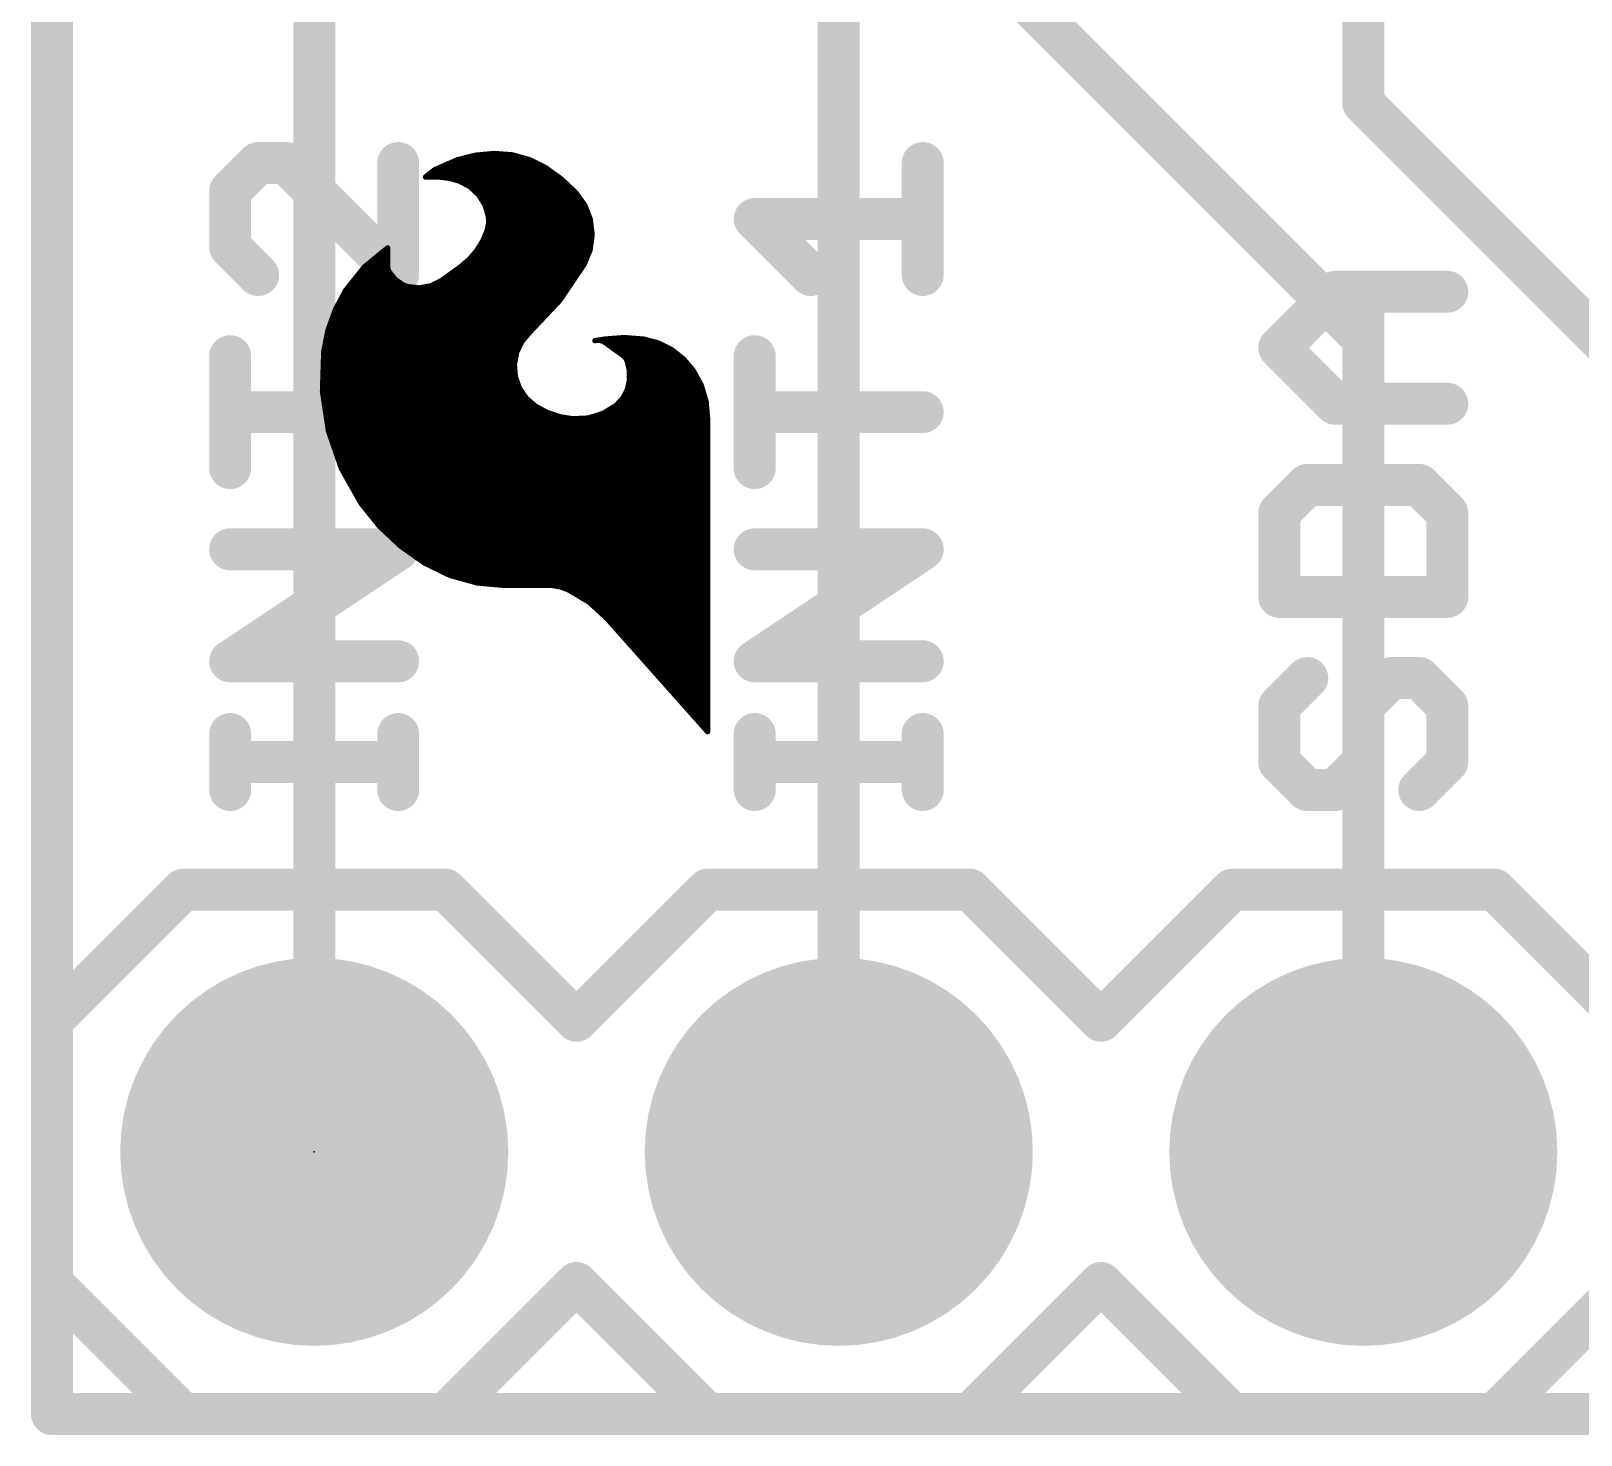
# Model space of a CAD drawing. Extents: x -0.1 to 16.5, y -10.2 to 17.9.
# Drawn here: x -0.1 to 7.4, y -0.1 to 6.7 of the extents above; entities that cross this region are included whole.
import ezdxf

# ---------------------------------------------------------------- set-up
doc = ezdxf.new("R2010")
doc.units = 0
for name, color, linetype in [('1', 12, 'CONTINUOUS'), ('16', 132, 'CONTINUOUS'), ('17', 110, 'CONTINUOUS'), ('20', 53, 'CONTINUOUS'), ('21', 41, 'CONTINUOUS'), ('22', 40, 'CONTINUOUS'), ('23', 53, 'CONTINUOUS'), ('24', 53, 'CONTINUOUS'), ('51', 53, 'CONTINUOUS')]:
    doc.layers.add(name, color=color, linetype=linetype)

# ---------------------------------------------------------------- blocks, each defined once
blk = doc.blocks.new('RECT')
blk.add_solid([(-0.5, -0.5), (0.5, -0.5), (-0.5, 0.5), (0.5, 0.5)])
blk = doc.blocks.new('ROUNDP')
at = {"const_width": 0.5}
blk.add_lwpolyline([(0, -0.25, 1), (0, 0.25, 1), (0, -0.25)], format="xyb", dxfattribs=at)

msp = doc.modelspace()

# ---------------------------------------------------------------- linework, layer by layer
at = {"layer": '1', "const_width": 0.2032}
for points in [[(0, 17.78), (0, 0)], [(3.81, 1.27), (3.81, 12.446)], [(1.27, 1.27), (1.27, 10.668)], [(6.35, 6.35), (6.35, 8.24)], [(6.35, 5.207), (4.318, 7.239)], [(11.43, 1.27), (6.35, 6.35)], [(6.35, 1.27), (6.35, 5.207)], [(0, 0), (15.24, 0)]]:
    msp.add_lwpolyline(points, dxfattribs=at)
at = {"layer": '1', "const_width": 0.1016}
for points in [[(6.3859, 6.3859, 1), (6.3141, 6.3141)], [(6.2992, 6.35, 1), (6.4008, 6.35)], [(6.4008, 5.207, 1), (6.2992, 5.207)], [(6.3141, 5.1711, 1), (6.3859, 5.2429)], [(1.2192, 1.27, 1), (1.3208, 1.27)], [(3.7592, 1.27, 1), (3.8608, 1.27)], [(6.2992, 1.27, 1), (6.4008, 1.27)], [(0, 0.0508, 1), (0, -0.0508)], [(-0.0508, 0, 1), (0.0508, 0)]]:
    msp.add_lwpolyline(points, format="xyb", dxfattribs=at)
at = {"layer": '16', "const_width": 0.2032}
for points in [[(0, 17.78), (0, 0)], [(0, 0), (15.24, 0)]]:
    msp.add_lwpolyline(points, dxfattribs=at)
at = {"layer": '16', "const_width": 0.1016}
for points in [[(0, 0.0508, 1), (0, -0.0508)], [(-0.0508, 0, 1), (0.0508, 0)]]:
    msp.add_lwpolyline(points, format="xyb", dxfattribs=at)
at = {"layer": '20', "const_width": 0.2032}
for points in [[(0, 17.78), (0, 0)], [(0, 0), (15.24, 0)]]:
    msp.add_lwpolyline(points, dxfattribs=at)
at = {"layer": '20', "const_width": 0.1016}
for points in [[(0, 0.0508, 1), (0, -0.0508)], [(-0.0508, 0, 1), (0.0508, 0)]]:
    msp.add_lwpolyline(points, format="xyb", dxfattribs=at)
at = {"layer": '21', "const_width": 0.2032}
for points in [[(0.9985, 6.0596), (0.8629, 5.9241)], [(1.1341, 6.0596), (0.9985, 6.0596)], [(1.6764, 5.5173), (1.1341, 6.0596)], [(1.6764, 6.0596), (1.6764, 5.5173)], [(4.2164, 5.5173), (4.2164, 6.0596)], [(0.8629, 5.9241), (0.8629, 5.6529)], [(3.6741, 5.5173), (3.4029, 5.7885)], [(3.4029, 5.7885), (4.2164, 5.7885)], [(0.8629, 5.6529), (0.9985, 5.5173)], [(5.9429, 5.1648), (6.2141, 5.436)], [(6.2141, 5.436), (6.7564, 5.436)], [(6.3497, 4.8936), (6.3497, 5.436)], [(6.2141, 4.8936), (5.9429, 5.1648)], [(0.8629, 4.5818), (0.8629, 5.1241)], [(3.4029, 4.5818), (3.4029, 5.1241)], [(1.6764, 4.853), (0.8629, 4.853)], [(4.2164, 4.853), (3.4029, 4.853)], [(6.7564, 4.8936), (6.2141, 4.8936)], [(6.0785, 4.5004), (5.9429, 4.3649)], [(6.6208, 4.5004), (6.0785, 4.5004)], [(6.7564, 4.3649), (6.6208, 4.5004)], [(5.9429, 4.3649), (5.9429, 3.9581)], [(6.7564, 3.9581), (6.7564, 4.3649)], [(0.8629, 3.6463), (1.6764, 4.1886)], [(1.6764, 4.1886), (0.8629, 4.1886)], [(3.4029, 3.6463), (4.2164, 4.1886)], [(4.2164, 4.1886), (3.4029, 4.1886)], [(5.9429, 3.9581), (6.7564, 3.9581)], [(1.6764, 3.6463), (0.8629, 3.6463)], [(4.2164, 3.6463), (3.4029, 3.6463)], [(6.0785, 3.5649), (5.9429, 3.4293)], [(6.3497, 3.4293), (6.4852, 3.5649)], [(6.4852, 3.5649), (6.6208, 3.5649)], [(6.6208, 3.5649), (6.7564, 3.4293)], [(5.9429, 3.4293), (5.9429, 3.1582)], [(6.3497, 3.1582), (6.3497, 3.4293)], [(6.7564, 3.4293), (6.7564, 3.1582)], [(0.8629, 3.0226), (0.8629, 3.2938)], [(1.6764, 3.0226), (1.6764, 3.2938)], [(3.4029, 3.0226), (3.4029, 3.2938)], [(4.2164, 3.0226), (4.2164, 3.2938)], [(1.6764, 3.1582), (0.8629, 3.1582)], [(4.2164, 3.1582), (3.4029, 3.1582)], [(5.9429, 3.1582), (6.0785, 3.0226)], [(6.2141, 3.0226), (6.3497, 3.1582)], [(6.7564, 3.1582), (6.6208, 3.0226)], [(6.0785, 3.0226), (6.2141, 3.0226)], [(0.635, 2.54), (0, 1.905)], [(0.635, 2.54), (1.905, 2.54)], [(1.905, 2.54), (2.54, 1.905)], [(2.54, 1.905), (3.175, 2.54)], [(3.175, 2.54), (4.445, 2.54)], [(4.445, 2.54), (5.08, 1.905)], [(5.08, 1.905), (5.715, 2.54)], [(5.715, 2.54), (6.985, 2.54)], [(6.985, 2.54), (7.62, 1.905)], [(0, 1.905), (0, 0.635)], [(0, 0.635), (0.635, 0)], [(2.54, 0.635), (1.905, 0)], [(3.175, 0), (2.54, 0.635)], [(5.08, 0.635), (4.445, 0)], [(5.715, 0), (5.08, 0.635)], [(7.62, 0.635), (6.985, 0)], [(1.905, 0), (0.635, 0)], [(4.445, 0), (3.175, 0)], [(6.985, 0), (5.715, 0)]]:
    msp.add_lwpolyline(points, dxfattribs=at)
at = {"layer": '21', "const_width": 0.1016}
for points in [[(0.9985, 6.1104, 1), (0.9985, 6.0088)], [(1.0344, 6.0237, 1), (0.9626, 6.0956)], [(1.17, 6.0956, 1), (1.0982, 6.0237)], [(1.1341, 6.0088, 1), (1.1341, 6.1104)], [(1.7272, 6.0596, 1), (1.6256, 6.0596)], [(4.2672, 6.0596, 1), (4.1656, 6.0596)], [(0.9137, 5.9241, 1), (0.8121, 5.9241)], [(0.827, 5.96, 1), (0.8988, 5.8881)], [(3.4388, 5.8244, 1), (3.367, 5.7526)], [(3.4029, 5.8393, 1), (3.4029, 5.7377)], [(4.2164, 5.7377, 1), (4.2164, 5.8393)], [(0.8988, 5.6888, 1), (0.827, 5.617)], [(0.8121, 5.6529, 1), (0.9137, 5.6529)], [(0.9626, 5.4814, 1), (1.0344, 5.5532)], [(1.6256, 5.5173, 1), (1.7272, 5.5173)], [(1.6405, 5.4814, 1), (1.7123, 5.5532)], [(3.6382, 5.4814, 1), (3.71, 5.5532)], [(4.1656, 5.5173, 1), (4.2672, 5.5173)], [(6.2141, 5.4868, 1), (6.2141, 5.3852)], [(6.25, 5.4, 1), (6.1782, 5.4719)], [(6.4005, 5.436, 1), (6.2989, 5.436)], [(6.7564, 5.3852, 1), (6.7564, 5.4868)], [(5.9788, 5.2007, 1), (5.907, 5.1289)], [(0.9137, 5.1241, 1), (0.8121, 5.1241)], [(3.4537, 5.1241, 1), (3.3521, 5.1241)], [(5.907, 5.2007, 1), (5.9788, 5.1289)], [(0.8629, 4.9038, 1), (0.8629, 4.8022)], [(1.6764, 4.8022, 1), (1.6764, 4.9038)], [(3.4029, 4.9038, 1), (3.4029, 4.8022)], [(4.2164, 4.8022, 1), (4.2164, 4.9038)], [(6.2141, 4.9444, 1), (6.2141, 4.8428)], [(6.1782, 4.8577, 1), (6.25, 4.9296)], [(6.7564, 4.8428, 1), (6.7564, 4.9444)], [(6.2989, 4.8936, 1), (6.4005, 4.8936)], [(0.8121, 4.5818, 1), (0.9137, 4.5818)], [(3.3521, 4.5818, 1), (3.4537, 4.5818)], [(6.0785, 4.5512, 1), (6.0785, 4.4496)], [(6.1144, 4.4645, 1), (6.0426, 4.5364)], [(6.6567, 4.5364, 1), (6.5849, 4.4645)], [(6.6208, 4.4496, 1), (6.6208, 4.5512)], [(5.9937, 4.3649, 1), (5.8921, 4.3649)], [(5.907, 4.4008, 1), (5.9788, 4.3289)], [(6.8072, 4.3649, 1), (6.7056, 4.3649)], [(6.7205, 4.3289, 1), (6.7923, 4.4008)], [(0.8629, 4.2394, 1), (0.8629, 4.1378)], [(1.7046, 4.1463, 1), (1.6482, 4.2309)], [(1.6764, 4.1378, 1), (1.6764, 4.2394)], [(3.4029, 4.2394, 1), (3.4029, 4.1378)], [(4.2446, 4.1463, 1), (4.1882, 4.2309)], [(4.2164, 4.1378, 1), (4.2164, 4.2394)], [(5.9429, 4.0089, 1), (5.9429, 3.9073)], [(6.7564, 3.9073, 1), (6.7564, 4.0089)], [(5.8921, 3.9581, 1), (5.9937, 3.9581)], [(6.7056, 3.9581, 1), (6.8072, 3.9581)], [(0.8629, 3.6971, 1), (0.8629, 3.5955)], [(0.8347, 3.6885, 1), (0.8911, 3.604)], [(1.6764, 3.5955, 1), (1.6764, 3.6971)], [(3.4029, 3.6971, 1), (3.4029, 3.5955)], [(3.3747, 3.6885, 1), (3.4311, 3.604)], [(4.2164, 3.5955, 1), (4.2164, 3.6971)], [(6.1144, 3.529, 1), (6.0426, 3.6008)], [(6.4852, 3.6157, 1), (6.4852, 3.5141)], [(6.5212, 3.529, 1), (6.4493, 3.6008)], [(6.6567, 3.6008, 1), (6.5849, 3.529)], [(6.6208, 3.5141, 1), (6.6208, 3.6157)], [(5.9937, 3.4293, 1), (5.8921, 3.4293)], [(6.4005, 3.4293, 1), (6.2989, 3.4293)], [(6.8072, 3.4293, 1), (6.7056, 3.4293)], [(5.907, 3.4653, 1), (5.9788, 3.3934)], [(6.3137, 3.4653, 1), (6.3856, 3.3934)], [(6.7205, 3.3934, 1), (6.7923, 3.4653)], [(0.9137, 3.2938, 1), (0.8121, 3.2938)], [(1.7272, 3.2938, 1), (1.6256, 3.2938)], [(3.4537, 3.2938, 1), (3.3521, 3.2938)], [(4.2672, 3.2938, 1), (4.1656, 3.2938)], [(0.8629, 3.209, 1), (0.8629, 3.1074)], [(1.6764, 3.1074, 1), (1.6764, 3.209)], [(3.4029, 3.209, 1), (3.4029, 3.1074)], [(4.2164, 3.1074, 1), (4.2164, 3.209)], [(5.9788, 3.1941, 1), (5.907, 3.1223)], [(6.3856, 3.1223, 1), (6.3137, 3.1941)], [(6.7923, 3.1223, 1), (6.7205, 3.1941)], [(5.8921, 3.1582, 1), (5.9937, 3.1582)], [(6.2989, 3.1582, 1), (6.4005, 3.1582)], [(6.7056, 3.1582, 1), (6.8072, 3.1582)], [(6.0785, 3.0734, 1), (6.0785, 2.9718)], [(6.0426, 2.9867, 1), (6.1144, 3.0585)], [(6.1782, 3.0585, 1), (6.25, 2.9867)], [(6.2141, 2.9718, 1), (6.2141, 3.0734)], [(6.5849, 3.0585, 1), (6.6567, 2.9867)], [(0.8121, 3.0226, 1), (0.9137, 3.0226)], [(1.6256, 3.0226, 1), (1.7272, 3.0226)], [(3.3521, 3.0226, 1), (3.4537, 3.0226)], [(4.1656, 3.0226, 1), (4.2672, 3.0226)], [(0.635, 2.5908, 1), (0.635, 2.4892)], [(0.6709, 2.5041, 1), (0.5991, 2.5759)], [(1.9409, 2.5759, 1), (1.8691, 2.5041)], [(1.905, 2.4892, 1), (1.905, 2.5908)], [(3.175, 2.5908, 1), (3.175, 2.4892)], [(3.2109, 2.5041, 1), (3.1391, 2.5759)], [(4.4809, 2.5759, 1), (4.4091, 2.5041)], [(4.445, 2.4892, 1), (4.445, 2.5908)], [(5.715, 2.5908, 1), (5.715, 2.4892)], [(5.7509, 2.5041, 1), (5.6791, 2.5759)], [(7.0209, 2.5759, 1), (6.9491, 2.5041)], [(6.985, 2.4892, 1), (6.985, 2.5908)], [(0.0508, 1.905, 1), (-0.0508, 1.905)], [(-0.0359, 1.9409, 1), (0.0359, 1.8691)], [(2.5041, 1.9409, 1), (2.5759, 1.8691)], [(2.5041, 1.8691, 1), (2.5759, 1.9409)], [(5.0441, 1.9409, 1), (5.1159, 1.8691)], [(5.0441, 1.8691, 1), (5.1159, 1.9409)], [(0.0359, 0.6709, 1), (-0.0359, 0.5991)], [(-0.0508, 0.635, 1), (0.0508, 0.635)], [(2.5759, 0.6709, 1), (2.5041, 0.5991)], [(2.5759, 0.5991, 1), (2.5041, 0.6709)], [(5.1159, 0.6709, 1), (5.0441, 0.5991)], [(5.1159, 0.5991, 1), (5.0441, 0.6709)], [(0.635, 0.0508, 1), (0.635, -0.0508)], [(0.5991, -0.0359, 1), (0.6709, 0.0359)], [(1.8691, 0.0359, 1), (1.9409, -0.0359)], [(1.905, -0.0508, 1), (1.905, 0.0508)], [(3.175, 0.0508, 1), (3.175, -0.0508)], [(3.1391, -0.0359, 1), (3.2109, 0.0359)], [(4.4091, 0.0359, 1), (4.4809, -0.0359)], [(4.445, -0.0508, 1), (4.445, 0.0508)], [(5.715, 0.0508, 1), (5.715, -0.0508)], [(5.6791, -0.0359, 1), (5.7509, 0.0359)], [(6.9491, 0.0359, 1), (7.0209, -0.0359)], [(6.985, -0.0508, 1), (6.985, 0.0508)]]:
    msp.add_lwpolyline(points, format="xyb", dxfattribs=at)
at = {"layer": '22', "const_width": 0.0254}
for points in [[(1.9405, 6.0655), (1.9634, 6.0757)], [(1.952, 6.0706), (2.3238, 6.0706)], [(1.9634, 6.0757), (2.0512, 6.0977)], [(2.0446, 6.096), (2.241, 6.096)], [(2.0512, 6.0977), (2.1412, 6.1062)], [(2.1412, 6.1062), (2.2281, 6.0996)], [(2.2281, 6.0996), (2.3121, 6.0764)], [(2.3121, 6.0764), (2.3901, 6.0376)], [(1.8694, 5.9919), (1.8084, 5.9919)], [(1.8084, 5.9919), (1.8085, 5.9919)], [(1.8085, 5.9919), (1.811, 5.9944)], [(1.811, 5.9944), (1.8545, 6.0282)], [(1.811, 5.9944), (2.45, 5.9944)], [(1.8437, 6.0198), (2.4148, 6.0198)], [(1.8545, 6.0282), (1.9049, 6.0503)], [(1.9223, 5.986), (1.8694, 5.9919)], [(1.8933, 6.0452), (2.3748, 6.0452)], [(1.9049, 6.0503), (1.9405, 6.0655)], [(2.3901, 6.0376), (2.4678, 5.9816)], [(1.9735, 5.9715), (1.9223, 5.986)], [(2.0243, 5.9445), (1.9735, 5.9715)], [(1.9782, 5.969), (2.4811, 5.969)], [(2.0663, 5.9053), (2.0243, 5.9445)], [(2.0253, 5.9436), (2.5079, 5.9436)], [(2.0524, 5.9182), (2.5348, 5.9182)], [(2.4678, 5.9816), (2.5374, 5.9157)], [(2.0966, 5.8564), (2.0663, 5.9053)], [(2.074, 5.8928), (2.5538, 5.8928)], [(2.0898, 5.8674), (2.5719, 5.8674)], [(2.1132, 5.8014), (2.0966, 5.8564)], [(2.101, 5.842), (2.5857, 5.842)], [(2.5374, 5.9157), (2.5805, 5.8553)], [(2.5805, 5.8553), (2.6073, 5.7861)], [(2.1081, 5.7353), (2.1146, 5.768)], [(2.1086, 5.8166), (2.5955, 5.8166)], [(2.1146, 5.768), (2.1132, 5.8014)], [(2.1136, 5.7912), (2.6053, 5.7912)], [(2.6073, 5.7861), (2.6159, 5.7124)], [(2.0866, 5.6838), (2.1081, 5.7353)], [(2.0996, 5.715), (2.6156, 5.715)], [(2.1091, 5.7404), (2.6126, 5.7404)], [(2.1142, 5.7658), (2.6097, 5.7658)], [(2.6159, 5.7124), (2.606, 5.6389)], [(1.5129, 5.5569), (1.6255, 5.649)], [(1.613, 5.6388), (1.6255, 5.6388)], [(1.6255, 5.649), (1.6255, 5.5601)], [(2.021, 5.5939), (2.0573, 5.6363)], [(2.0573, 5.6363), (2.0866, 5.6838)], [(2.0588, 5.6388), (2.6059, 5.6388)], [(2.0745, 5.6642), (2.6094, 5.6642)], [(2.089, 5.6896), (2.6128, 5.6896)], [(2.606, 5.6389), (2.578, 5.5702)], [(1.4223, 5.4432), (1.5129, 5.5569)], [(1.5199, 5.5626), (1.6255, 5.5626)], [(1.5509, 5.588), (1.6255, 5.588)], [(1.582, 5.6134), (1.6255, 5.6134)], [(1.6255, 5.5601), (1.6275, 5.5456)], [(1.6275, 5.5456), (1.6332, 5.5321)], [(1.8872, 5.4915), (1.9786, 5.5575)], [(1.9786, 5.5575), (2.021, 5.5939)], [(1.9845, 5.5626), (2.5729, 5.5626)], [(2.0141, 5.588), (2.5852, 5.588)], [(2.0377, 5.6134), (2.5956, 5.6134)], [(2.578, 5.5702), (2.4594, 5.3944)], [(1.4567, 5.4864), (1.6759, 5.4864)], [(1.477, 5.5118), (1.6496, 5.5118)], [(1.4972, 5.5372), (1.631, 5.5372)], [(1.6332, 5.5321), (1.6628, 5.4954)], [(1.6628, 5.4954), (1.7017, 5.4686)], [(1.7017, 5.4686), (1.7221, 5.461)], [(1.8359, 5.4653), (1.8872, 5.4915)], [(1.8772, 5.4864), (2.5215, 5.4864)], [(1.9153, 5.5118), (2.5386, 5.5118)], [(1.9505, 5.5372), (2.5557, 5.5372)], [(1.3722, 5.3498), (1.4223, 5.4432)], [(1.4046, 5.4102), (2.4701, 5.4102)], [(1.4182, 5.4356), (2.4872, 5.4356)], [(1.4365, 5.461), (1.7221, 5.461)], [(1.7221, 5.461), (1.7793, 5.4549)], [(1.7793, 5.4549), (1.8359, 5.4653)], [(1.8126, 5.461), (2.5043, 5.461)], [(2.4594, 5.3944), (2.3139, 5.24)], [(1.3364, 5.25), (1.3722, 5.3498)], [(1.3665, 5.334), (2.4025, 5.334)], [(1.3773, 5.3594), (2.4264, 5.3594)], [(1.391, 5.3848), (2.4504, 5.3848)], [(1.3157, 5.146), (1.3364, 5.25)], [(1.3392, 5.2578), (2.3307, 5.2578)], [(1.3483, 5.2832), (2.3546, 5.2832)], [(1.3574, 5.3086), (2.3786, 5.3086)], [(1.3228, 5.1816), (2.2692, 5.1816)], [(1.3278, 5.207), (2.2858, 5.207)], [(1.3329, 5.2324), (2.3074, 5.2324)], [(2.2756, 5.1951), (2.2501, 5.1418)], [(2.3139, 5.24), (2.2756, 5.1951)], [(2.6288, 5.1994), (2.6771, 5.207)], [(2.6465, 5.2011), (2.6288, 5.1994)], [(2.6639, 5.1976), (2.6465, 5.2011)], [(2.6796, 5.1892), (2.6639, 5.1976)], [(2.6771, 5.207), (2.7711, 5.2144)], [(2.6771, 5.207), (2.8651, 5.207)], [(2.7635, 5.1283), (2.6796, 5.1892)], [(2.6901, 5.1816), (2.9491, 5.1816)], [(2.7711, 5.2144), (2.8651, 5.207)], [(2.8651, 5.207), (2.935, 5.1886)], [(2.935, 5.1886), (2.9998, 5.1565)], [(1.3097, 4.9532), (1.3157, 5.146)], [(1.3144, 5.1054), (2.2434, 5.1054)], [(1.3152, 5.1308), (2.2481, 5.1308)], [(1.3177, 5.1562), (2.257, 5.1562)], [(2.2501, 5.1418), (2.2394, 5.0837)], [(2.7251, 5.1562), (3.0002, 5.1562)], [(2.7601, 5.1308), (3.0328, 5.1308)], [(2.7773, 5.1149), (2.7635, 5.1283)], [(2.7863, 5.0978), (2.7773, 5.1149)], [(2.7823, 5.1054), (3.0626, 5.1054)], [(2.7962, 5.0533), (2.7863, 5.0978)], [(2.9998, 5.1565), (3.0568, 5.1121)], [(3.0568, 5.1121), (3.1038, 5.0571)], [(1.312, 5.0292), (2.2436, 5.0292)], [(1.3128, 5.0546), (2.2416, 5.0546)], [(1.3136, 5.08), (2.2397, 5.08)], [(2.2394, 5.0837), (2.244, 5.0248)], [(2.244, 5.0248), (2.2636, 4.9691)], [(2.7903, 5.08), (3.0842, 5.08)], [(2.7959, 5.0546), (3.1052, 5.0546)], [(2.7962, 5.0077), (2.7962, 5.0533)], [(2.7962, 5.0292), (3.1191, 5.0292)], [(3.1038, 5.0571), (3.1439, 4.9839)], [(1.3385, 4.7625), (1.3097, 4.9532)], [(1.3097, 4.953), (2.2746, 4.953)], [(1.3105, 4.9784), (2.2603, 4.9784)], [(1.3113, 5.0038), (2.2514, 5.0038)], [(2.2636, 4.9691), (2.297, 4.9204)], [(2.7641, 4.9198), (2.7863, 4.9632)], [(2.7811, 4.953), (3.1532, 4.953)], [(2.7863, 4.9632), (2.7962, 5.0077)], [(2.7897, 4.9784), (3.1456, 4.9784)], [(2.7954, 5.0038), (3.133, 5.0038)], [(3.1439, 4.9839), (3.1679, 4.904)], [(1.3135, 4.9276), (2.292, 4.9276)], [(1.3174, 4.9022), (2.3181, 4.9022)], [(1.3212, 4.8768), (2.3513, 4.8768)], [(2.297, 4.9204), (2.3418, 4.8819)], [(2.3418, 4.8819), (2.3982, 4.8515)], [(2.667, 4.8462), (2.7304, 4.8844)], [(2.7178, 4.8768), (3.1702, 4.8768)], [(2.7304, 4.8844), (2.7641, 4.9198)], [(2.7473, 4.9022), (3.1681, 4.9022)], [(2.7681, 4.9276), (3.1609, 4.9276)], [(3.1679, 4.904), (3.1749, 4.8209)], [(1.3251, 4.8514), (2.3985, 4.8514)], [(1.3289, 4.826), (2.4902, 4.826)], [(1.3328, 4.8006), (3.1749, 4.8006)], [(2.3982, 4.8515), (2.4589, 4.831)], [(2.4589, 4.831), (2.5222, 4.8209)], [(2.5222, 4.8209), (2.5962, 4.8246)], [(2.5962, 4.8246), (2.667, 4.8462)], [(2.6008, 4.826), (3.1745, 4.826)], [(2.6756, 4.8514), (3.1723, 4.8514)], [(3.1749, 4.8209), (3.1749, 3.3045)], [(1.3366, 4.7752), (3.1749, 4.7752)], [(1.4013, 4.5801), (1.3385, 4.7625)], [(1.3429, 4.7498), (3.1749, 4.7498)], [(1.3516, 4.7244), (3.1749, 4.7244)], [(1.3604, 4.699), (3.1749, 4.699)], [(1.3691, 4.6736), (3.1749, 4.6736)], [(1.3779, 4.6482), (3.1749, 4.6482)], [(1.3866, 4.6228), (3.1749, 4.6228)], [(1.3954, 4.5974), (3.1749, 4.5974)], [(1.496, 4.412), (1.4013, 4.5801)], [(1.4059, 4.572), (3.1749, 4.572)], [(1.4202, 4.5466), (3.1749, 4.5466)], [(1.4345, 4.5212), (3.1749, 4.5212)], [(1.4488, 4.4958), (3.1749, 4.4958)], [(1.4631, 4.4704), (3.1749, 4.4704)], [(1.4774, 4.445), (3.1749, 4.445)], [(1.4917, 4.4196), (3.1749, 4.4196)], [(1.5844, 4.3013), (1.496, 4.412)], [(1.5102, 4.3942), (3.1749, 4.3942)], [(1.5305, 4.3688), (3.1749, 4.3688)], [(1.5508, 4.3434), (3.1749, 4.3434)], [(1.5711, 4.318), (3.1749, 4.318)], [(1.6876, 4.2041), (1.5844, 4.3013)], [(1.5937, 4.2926), (3.1749, 4.2926)], [(1.6206, 4.2672), (3.1749, 4.2672)], [(1.6476, 4.2418), (3.1749, 4.2418)], [(1.6745, 4.2164), (3.1749, 4.2164)], [(1.8033, 4.1224), (1.6876, 4.2041)], [(1.7062, 4.191), (3.1749, 4.191)], [(1.7421, 4.1656), (3.1749, 4.1656)], [(1.7781, 4.1402), (3.1749, 4.1402)], [(1.9263, 4.0624), (1.8033, 4.1224)], [(1.8189, 4.1148), (3.1749, 4.1148)], [(1.871, 4.0894), (3.1749, 4.0894)], [(1.9231, 4.064), (3.1749, 4.064)], [(2.0582, 4.0256), (1.9263, 4.0624)], [(2.0116, 4.0386), (3.1749, 4.0386)], [(2.1945, 4.0132), (2.0582, 4.0256)], [(2.4231, 4.0132), (2.1945, 4.0132)], [(2.1945, 4.0132), (3.1749, 4.0132)], [(2.4621, 4.0064), (2.4231, 4.0132)], [(2.4993, 3.9929), (2.4621, 4.0064)], [(2.6005, 3.9327), (2.4993, 3.9929)], [(2.5079, 3.9878), (3.1749, 3.9878)], [(2.5506, 3.9624), (3.1749, 3.9624)], [(2.5933, 3.937), (3.1749, 3.937)], [(2.6873, 3.8532), (2.6005, 3.9327)], [(2.6236, 3.9116), (3.1749, 3.9116)], [(2.6513, 3.8862), (3.1749, 3.8862)], [(2.679, 3.8608), (3.1749, 3.8608)], [(3.1749, 3.3045), (2.6873, 3.8532)], [(2.7031, 3.8354), (3.1749, 3.8354)], [(2.7257, 3.81), (3.1749, 3.81)], [(2.7483, 3.7846), (3.1749, 3.7846)], [(2.7708, 3.7592), (3.1749, 3.7592)], [(2.7934, 3.7338), (3.1749, 3.7338)], [(2.816, 3.7084), (3.1749, 3.7084)], [(2.8386, 3.683), (3.1749, 3.683)], [(2.8611, 3.6576), (3.1749, 3.6576)], [(2.8837, 3.6322), (3.1749, 3.6322)], [(2.9063, 3.6068), (3.1749, 3.6068)], [(2.9288, 3.5814), (3.1749, 3.5814)], [(2.9514, 3.556), (3.1749, 3.556)], [(2.974, 3.5306), (3.1749, 3.5306)], [(2.9966, 3.5052), (3.1749, 3.5052)], [(3.0191, 3.4798), (3.1749, 3.4798)], [(3.0417, 3.4544), (3.1749, 3.4544)], [(3.0643, 3.429), (3.1749, 3.429)], [(3.0868, 3.4036), (3.1749, 3.4036)], [(3.1094, 3.3782), (3.1749, 3.3782)], [(3.132, 3.3528), (3.1749, 3.3528)], [(3.1546, 3.3274), (3.1749, 3.3274)]]:
    msp.add_lwpolyline(points, dxfattribs=at)
at = {"layer": '22', "const_width": 0.0127}
for points in [[(1.952, 6.077, 1), (1.952, 6.0643)], [(1.9619, 6.0819, 1), (1.9649, 6.0695)], [(1.966, 6.0699, 1), (1.9608, 6.0815)], [(2.0446, 6.1024, 1), (2.0446, 6.0896)], [(2.0505, 6.104, 1), (2.0518, 6.0913)], [(2.0527, 6.0915, 1), (2.0496, 6.1038)], [(2.1417, 6.1125, 1), (2.1407, 6.0999)], [(2.1418, 6.0999, 1), (2.1406, 6.1125)], [(2.2298, 6.1057, 1), (2.2264, 6.0935)], [(2.2276, 6.0932, 1), (2.2286, 6.1059)], [(2.241, 6.0896, 1), (2.241, 6.1024)], [(2.3149, 6.0821, 1), (2.3093, 6.0707)], [(2.3104, 6.0703, 1), (2.3138, 6.0825)], [(2.3238, 6.0643, 1), (2.3238, 6.077)], [(1.8084, 5.9983, 1), (1.8084, 5.9855)], [(1.8084, 5.9983, 1), (1.8084, 5.9855)], [(1.811, 6.0008, 1), (1.811, 5.9881)], [(1.8071, 5.9994, 1), (1.8149, 5.9894)], [(1.8155, 5.9899, 1), (1.8065, 5.9989)], [(1.8085, 5.9855, 1), (1.8085, 5.9983)], [(1.8437, 6.0262, 1), (1.8437, 6.0134)], [(1.8519, 6.034, 1), (1.857, 6.0224)], [(1.8584, 6.0232, 1), (1.8506, 6.0332)], [(1.8701, 5.9982, 1), (1.8687, 5.9856)], [(1.8694, 5.9855, 1), (1.8694, 5.9983)], [(1.8933, 6.0516, 1), (1.8933, 6.0389)], [(1.9024, 6.0561, 1), (1.9074, 6.0445)], [(1.9074, 6.0445, 1), (1.9024, 6.0561)], [(1.9379, 6.0713, 1), (1.9431, 6.0597)], [(1.943, 6.0597, 1), (1.938, 6.0713)], [(2.3748, 6.0389, 1), (2.3748, 6.0516)], [(2.3938, 6.0428, 1), (2.3864, 6.0324)], [(2.3873, 6.0319, 1), (2.3929, 6.0433)], [(2.4148, 6.0134, 1), (2.4148, 6.0262)], [(2.45, 5.9881, 1), (2.45, 6.0008)], [(1.804, 5.9964, 1), (1.813, 5.9874)], [(1.924, 5.9921, 1), (1.9206, 5.9799)], [(1.9216, 5.9797, 1), (1.923, 5.9923)], [(1.9765, 5.9771, 1), (1.9705, 5.9659)], [(1.9718, 5.9654, 1), (1.9752, 5.9776)], [(1.9782, 5.9754, 1), (1.9782, 5.9627)], [(2.0286, 5.9492, 1), (2.0199, 5.9399)], [(2.0253, 5.95, 1), (2.0253, 5.9372)], [(2.0213, 5.9389, 1), (2.0272, 5.9501)], [(2.0524, 5.9246, 1), (2.0524, 5.9119)], [(2.4722, 5.9862, 1), (2.4634, 5.9769)], [(2.4641, 5.9764, 1), (2.4715, 5.9867)], [(2.4811, 5.9627, 1), (2.4811, 5.9754)], [(2.5079, 5.9372, 1), (2.5079, 5.95)], [(2.5348, 5.9119, 1), (2.5348, 5.9246)], [(2.0717, 5.9086, 1), (2.0609, 5.9019)], [(2.0619, 5.9006, 1), (2.0706, 5.9099)], [(2.074, 5.8992, 1), (2.074, 5.8864)], [(2.0898, 5.8738, 1), (2.0898, 5.861)], [(2.1027, 5.8583, 1), (2.0905, 5.8546)], [(2.0912, 5.8531, 1), (2.102, 5.8598)], [(2.101, 5.8484, 1), (2.101, 5.8357)], [(2.5426, 5.9194, 1), (2.5322, 5.912)], [(2.533, 5.9111, 1), (2.5418, 5.9203)], [(2.5538, 5.8864, 1), (2.5538, 5.8992)], [(2.5719, 5.861, 1), (2.5719, 5.8738)], [(2.5865, 5.8576, 1), (2.5746, 5.853)], [(2.5754, 5.8516, 1), (2.5857, 5.859)], [(2.5857, 5.8357, 1), (2.5857, 5.8484)], [(2.1086, 5.823, 1), (2.1086, 5.8102)], [(2.1195, 5.8017, 1), (2.1069, 5.8011)], [(2.1071, 5.7996, 1), (2.1193, 5.8032)], [(2.1136, 5.7976, 1), (2.1136, 5.7848)], [(2.1208, 5.7668, 1), (2.1084, 5.7693)], [(2.5955, 5.8102, 1), (2.5955, 5.823)], [(2.6136, 5.7869, 1), (2.601, 5.7854)], [(2.6013, 5.7838, 1), (2.6132, 5.7884)], [(2.6053, 5.7848, 1), (2.6053, 5.7976)], [(2.0996, 5.7214, 1), (2.0996, 5.7086)], [(2.1019, 5.7365, 1), (2.1143, 5.7341)], [(2.114, 5.7329, 1), (2.1022, 5.7377)], [(2.1091, 5.7468, 1), (2.1091, 5.734)], [(2.1142, 5.7722, 1), (2.1142, 5.7595)], [(2.1083, 5.7678, 1), (2.121, 5.7683)], [(2.6222, 5.7116, 1), (2.6096, 5.7133)], [(2.6096, 5.7117, 1), (2.6222, 5.7132)], [(2.6097, 5.7595, 1), (2.6097, 5.7722)], [(2.6126, 5.734, 1), (2.6126, 5.7468)], [(2.6156, 5.7086, 1), (2.6156, 5.7214)], [(1.613, 5.6452, 1), (1.613, 5.6325)], [(1.6319, 5.649, 1), (1.6192, 5.649)], [(1.6295, 5.6441, 1), (1.6215, 5.6539)], [(1.6255, 5.6325, 1), (1.6255, 5.6452)], [(2.0519, 5.6396, 1), (2.0627, 5.633)], [(2.0588, 5.6452, 1), (2.0588, 5.6325)], [(2.0621, 5.6322, 1), (2.0525, 5.6404)], [(2.0745, 5.6706, 1), (2.0745, 5.6578)], [(2.0808, 5.6862, 1), (2.0925, 5.6813)], [(2.092, 5.6805, 1), (2.0812, 5.6871)], [(2.089, 5.696, 1), (2.089, 5.6833)], [(2.5997, 5.6398, 1), (2.6123, 5.6381)], [(2.6118, 5.6365, 1), (2.6001, 5.6413)], [(2.6059, 5.6325, 1), (2.6059, 5.6452)], [(2.6094, 5.6578, 1), (2.6094, 5.6706)], [(2.6128, 5.6833, 1), (2.6128, 5.696)], [(1.5089, 5.5618, 1), (1.517, 5.552)], [(1.5179, 5.553, 1), (1.508, 5.5609)], [(1.5199, 5.569, 1), (1.5199, 5.5563)], [(1.5509, 5.5944, 1), (1.5509, 5.5816)], [(1.582, 5.6198, 1), (1.582, 5.6071)], [(1.6318, 5.561, 1), (1.6192, 5.5592)], [(1.6192, 5.5601, 1), (1.6319, 5.5601)], [(1.6333, 5.5481, 1), (1.6216, 5.5431)], [(1.6255, 5.6071, 1), (1.6255, 5.6198)], [(1.6255, 5.5816, 1), (1.6255, 5.5944)], [(1.6255, 5.5563, 1), (1.6255, 5.569)], [(1.9745, 5.5623, 1), (1.9827, 5.5527)], [(1.9823, 5.5524, 1), (1.9749, 5.5626)], [(1.9845, 5.569, 1), (1.9845, 5.5563)], [(2.0141, 5.5944, 1), (2.0141, 5.5816)], [(2.0161, 5.598, 1), (2.0258, 5.5898)], [(2.0251, 5.5891, 1), (2.0168, 5.5987)], [(2.0377, 5.6198, 1), (2.0377, 5.6071)], [(2.5721, 5.5726, 1), (2.5839, 5.5678)], [(2.5833, 5.5666, 1), (2.5727, 5.5738)], [(2.5729, 5.5563, 1), (2.5729, 5.569)], [(2.5852, 5.5816, 1), (2.5852, 5.5944)], [(2.5956, 5.6071, 1), (2.5956, 5.6198)], [(1.4567, 5.4928, 1), (1.4567, 5.4801)], [(1.477, 5.5182, 1), (1.477, 5.5054)], [(1.4972, 5.5436, 1), (1.4972, 5.5309)], [(1.6212, 5.5447, 1), (1.6338, 5.5464)], [(1.6381, 5.5361, 1), (1.6283, 5.5281)], [(1.6274, 5.5296, 1), (1.639, 5.5346)], [(1.631, 5.5309, 1), (1.631, 5.5436)], [(1.6496, 5.5054, 1), (1.6496, 5.5182)], [(1.6664, 5.5006, 1), (1.6592, 5.4901)], [(1.6579, 5.4914, 1), (1.6678, 5.4994)], [(1.6759, 5.4801, 1), (1.6759, 5.4928)], [(1.7039, 5.4746, 1), (1.6995, 5.4626)], [(1.6981, 5.4634, 1), (1.7053, 5.4738)], [(1.8772, 5.4928, 1), (1.8772, 5.4801)], [(1.8835, 5.4966, 1), (1.8909, 5.4864)], [(1.8901, 5.4858, 1), (1.8843, 5.4972)], [(1.9153, 5.5182, 1), (1.9153, 5.5054)], [(1.9505, 5.5436, 1), (1.9505, 5.5309)], [(2.5215, 5.4801, 1), (2.5215, 5.4928)], [(2.5386, 5.5054, 1), (2.5386, 5.5182)], [(2.5557, 5.5309, 1), (2.5557, 5.5436)], [(1.4046, 5.4166, 1), (1.4046, 5.4039)], [(1.4182, 5.442, 1), (1.4182, 5.4292)], [(1.4173, 5.4472, 1), (1.4273, 5.4392)], [(1.4279, 5.4402, 1), (1.4167, 5.4462)], [(1.4365, 5.4674, 1), (1.4365, 5.4546)], [(1.7228, 5.4673, 1), (1.7214, 5.4547)], [(1.7199, 5.455, 1), (1.7243, 5.467)], [(1.7221, 5.4546, 1), (1.7221, 5.4674)], [(1.7782, 5.4611, 1), (1.7805, 5.4486)], [(1.7787, 5.4485, 1), (1.78, 5.4612)], [(1.8126, 5.4674, 1), (1.8126, 5.4546)], [(1.833, 5.471, 1), (1.8388, 5.4597)], [(1.8371, 5.4591, 1), (1.8348, 5.4716)], [(2.4541, 5.3979, 1), (2.4646, 5.3908)], [(2.464, 5.39, 1), (2.4548, 5.3987)], [(2.4701, 5.4039, 1), (2.4701, 5.4166)], [(2.4872, 5.4292, 1), (2.4872, 5.442)], [(2.5043, 5.4546, 1), (2.5043, 5.4674)], [(1.3665, 5.3404, 1), (1.3665, 5.3277)], [(1.3666, 5.3528, 1), (1.3778, 5.3468)], [(1.3781, 5.3476, 1), (1.3662, 5.3519)], [(1.3773, 5.3658, 1), (1.3773, 5.353)], [(1.391, 5.3912, 1), (1.391, 5.3784)], [(2.4025, 5.3277, 1), (2.4025, 5.3404)], [(2.4264, 5.353, 1), (2.4264, 5.3658)], [(2.4504, 5.3784, 1), (2.4504, 5.3912)], [(1.3426, 5.2487, 1), (1.3301, 5.2512)], [(1.3304, 5.2521, 1), (1.3423, 5.2478)], [(1.3392, 5.2642, 1), (1.3392, 5.2515)], [(1.3483, 5.2896, 1), (1.3483, 5.2768)], [(1.3574, 5.315, 1), (1.3574, 5.3022)], [(2.3307, 5.2515, 1), (2.3307, 5.2642)], [(2.3546, 5.2768, 1), (2.3546, 5.2896)], [(2.3786, 5.3022, 1), (2.3786, 5.315)], [(1.3228, 5.188, 1), (1.3228, 5.1753)], [(1.3278, 5.2134, 1), (1.3278, 5.2006)], [(1.3329, 5.2388, 1), (1.3329, 5.226)], [(2.2707, 5.1992, 1), (2.2804, 5.1909)], [(2.2692, 5.1753, 1), (2.2692, 5.188)], [(2.2813, 5.1923, 1), (2.2698, 5.1978)], [(2.2858, 5.2006, 1), (2.2858, 5.2134)], [(2.3074, 5.226, 1), (2.3074, 5.2388)], [(2.3093, 5.2444, 1), (2.3185, 5.2356)], [(2.3187, 5.2359, 1), (2.3091, 5.2441)], [(2.6278, 5.2057, 1), (2.6298, 5.1931)], [(2.6282, 5.2057, 1), (2.6294, 5.1931)], [(2.6478, 5.2073, 1), (2.6452, 5.1949)], [(2.6471, 5.1948, 1), (2.6459, 5.2074)], [(2.6669, 5.2032, 1), (2.6609, 5.192)], [(2.6627, 5.1914, 1), (2.6652, 5.2038)], [(2.6771, 5.2134, 1), (2.6771, 5.2006)], [(2.6766, 5.2133, 1), (2.6776, 5.2007)], [(2.6833, 5.1943, 1), (2.6759, 5.1841)], [(2.6781, 5.2007, 1), (2.6761, 5.2133)], [(2.6766, 5.1836, 1), (2.6826, 5.1948)], [(2.6901, 5.188, 1), (2.6901, 5.1753)], [(2.7716, 5.2207, 1), (2.7706, 5.208)], [(2.7716, 5.208, 1), (2.7706, 5.2207)], [(2.8667, 5.2131, 1), (2.8635, 5.2009)], [(2.8646, 5.2007, 1), (2.8656, 5.2133)], [(2.8651, 5.2006, 1), (2.8651, 5.2134)], [(2.9378, 5.1943, 1), (2.9322, 5.1829)], [(2.9334, 5.1824, 1), (2.9366, 5.1947)], [(2.9491, 5.1753, 1), (2.9491, 5.188)], [(1.3144, 5.1118, 1), (1.3144, 5.0991)], [(1.3152, 5.1372, 1), (1.3152, 5.1244)], [(1.322, 5.1458, 1), (1.3094, 5.1462)], [(1.3095, 5.1472, 1), (1.3219, 5.1448)], [(1.3177, 5.1626, 1), (1.3177, 5.1498)], [(2.2434, 5.0991, 1), (2.2434, 5.1118)], [(2.2444, 5.1445, 1), (2.2559, 5.139)], [(2.2564, 5.1406, 1), (2.2439, 5.1429)], [(2.2481, 5.1244, 1), (2.2481, 5.1372)], [(2.257, 5.1498, 1), (2.257, 5.1626)], [(2.7251, 5.1626, 1), (2.7251, 5.1498)], [(2.7601, 5.1372, 1), (2.7601, 5.1244)], [(2.7679, 5.1328, 1), (2.7591, 5.1238)], [(2.7598, 5.1232, 1), (2.7672, 5.1334)], [(2.7829, 5.1178, 1), (2.7717, 5.1119)], [(2.7729, 5.1103, 1), (2.7817, 5.1194)], [(2.7823, 5.1118, 1), (2.7823, 5.0991)], [(2.7925, 5.0992, 1), (2.7801, 5.0964)], [(2.7807, 5.0948, 1), (2.7919, 5.1008)], [(3.0037, 5.1615, 1), (2.9959, 5.1515)], [(2.997, 5.1508, 1), (3.0026, 5.1622)], [(3.0002, 5.1498, 1), (3.0002, 5.1626)], [(3.0328, 5.1244, 1), (3.0328, 5.1372)], [(3.0617, 5.1162, 1), (3.052, 5.108)], [(3.0529, 5.1071, 1), (3.0607, 5.1171)], [(3.0626, 5.0991, 1), (3.0626, 5.1118)], [(1.312, 5.0356, 1), (1.312, 5.0229)], [(1.3128, 5.061, 1), (1.3128, 5.0483)], [(1.3136, 5.0864, 1), (1.3136, 5.0736)], [(2.2457, 5.0842, 1), (2.233, 5.0832)], [(2.2331, 5.0848, 1), (2.2456, 5.0825)], [(2.2499, 5.0269, 1), (2.238, 5.0227)], [(2.2376, 5.0243, 1), (2.2503, 5.0253)], [(2.2397, 5.0736, 1), (2.2397, 5.0864)], [(2.2416, 5.0483, 1), (2.2416, 5.061)], [(2.2436, 5.0229, 1), (2.2436, 5.0356)], [(2.7903, 5.0864, 1), (2.7903, 5.0736)], [(2.7959, 5.061, 1), (2.7959, 5.0483)], [(2.8026, 5.0533, 1), (2.7899, 5.0533)], [(2.7962, 5.0356, 1), (2.7962, 5.0229)], [(2.79, 5.0519, 1), (2.8024, 5.0547)], [(3.0842, 5.0736, 1), (3.0842, 5.0864)], [(3.1094, 5.0602, 1), (3.0982, 5.054)], [(3.099, 5.053, 1), (3.1086, 5.0612)], [(3.1052, 5.0483, 1), (3.1052, 5.061)], [(3.1191, 5.0229, 1), (3.1191, 5.0356)], [(1.3033, 4.9534, 1), (1.316, 4.953)], [(1.3159, 4.9541, 1), (1.3034, 4.9522)], [(1.3097, 4.9594, 1), (1.3097, 4.9466)], [(1.3105, 4.9848, 1), (1.3105, 4.9721)], [(1.3113, 5.0102, 1), (1.3113, 4.9974)], [(2.2514, 4.9974, 1), (2.2514, 5.0102)], [(2.2688, 4.9727, 1), (2.2584, 4.9655)], [(2.2576, 4.967, 1), (2.2696, 4.9712)], [(2.2603, 4.9721, 1), (2.2603, 4.9848)], [(2.2746, 4.9466, 1), (2.2746, 4.9594)], [(2.7811, 4.9594, 1), (2.7811, 4.9466)], [(2.7801, 4.9646, 1), (2.7925, 4.9618)], [(2.792, 4.9603, 1), (2.7806, 4.9661)], [(2.7897, 4.9848, 1), (2.7897, 4.9721)], [(2.7954, 5.0102, 1), (2.7954, 4.9974)], [(2.7899, 5.0077, 1), (2.8026, 5.0077)], [(2.8024, 5.0063, 1), (2.79, 5.0091)], [(3.133, 4.9974, 1), (3.133, 5.0102)], [(3.15, 4.9858, 1), (3.1378, 4.9821)], [(3.1383, 4.9809, 1), (3.1495, 4.987)], [(3.1456, 4.9721, 1), (3.1456, 4.9848)], [(3.1532, 4.9466, 1), (3.1532, 4.9594)], [(1.3135, 4.934, 1), (1.3135, 4.9212)], [(1.3174, 4.9086, 1), (1.3174, 4.8959)], [(1.3212, 4.8832, 1), (1.3212, 4.8704)], [(2.3011, 4.9252, 1), (2.2928, 4.9155)], [(2.2917, 4.9168, 1), (2.3022, 4.9239)], [(2.292, 4.9212, 1), (2.292, 4.934)], [(2.3181, 4.8959, 1), (2.3181, 4.9086)], [(2.3448, 4.8875, 1), (2.3388, 4.8763)], [(2.3377, 4.8771, 1), (2.3459, 4.8867)], [(2.3513, 4.8704, 1), (2.3513, 4.8832)], [(2.7178, 4.8832, 1), (2.7178, 4.8704)], [(2.7258, 4.8888, 1), (2.735, 4.88)], [(2.7337, 4.879, 1), (2.7271, 4.8898)], [(2.7473, 4.9086, 1), (2.7473, 4.8959)], [(2.7584, 4.9226, 1), (2.7697, 4.9169)], [(2.7687, 4.9154, 1), (2.7595, 4.9241)], [(2.7681, 4.934, 1), (2.7681, 4.9212)], [(3.1609, 4.9212, 1), (3.1609, 4.934)], [(3.1743, 4.9046, 1), (3.1616, 4.9035)], [(3.1619, 4.9022, 1), (3.174, 4.9059)], [(3.1681, 4.8959, 1), (3.1681, 4.9086)], [(3.1702, 4.8704, 1), (3.1702, 4.8832)], [(1.3251, 4.8578, 1), (1.3251, 4.845)], [(1.3289, 4.8324, 1), (1.3289, 4.8197)], [(1.3328, 4.807, 1), (1.3328, 4.7942)], [(2.4002, 4.8575, 1), (2.3962, 4.8455)], [(2.3952, 4.8459, 1), (2.4012, 4.8571)], [(2.3985, 4.845, 1), (2.3985, 4.8578)], [(2.4599, 4.8372, 1), (2.4579, 4.8247)], [(2.4569, 4.825, 1), (2.4609, 4.837)], [(2.4902, 4.8197, 1), (2.4902, 4.8324)], [(2.5219, 4.8272, 1), (2.5225, 4.8146)], [(2.5212, 4.8146, 1), (2.5232, 4.8272)], [(2.5943, 4.8306, 1), (2.598, 4.8185)], [(2.6008, 4.8324, 1), (2.6008, 4.8197)], [(2.5965, 4.8182, 1), (2.5958, 4.8309)], [(2.6637, 4.8516, 1), (2.6703, 4.8407)], [(2.6688, 4.8401, 1), (2.6651, 4.8523)], [(2.6756, 4.8578, 1), (2.6756, 4.845)], [(3.1812, 4.8209, 1), (3.1686, 4.8209)], [(3.1686, 4.8204, 1), (3.1812, 4.8214)], [(3.1723, 4.845, 1), (3.1723, 4.8578)], [(3.1745, 4.8197, 1), (3.1745, 4.8324)], [(3.1749, 4.7942, 1), (3.1749, 4.807)], [(1.3366, 4.7816, 1), (1.3366, 4.7688)], [(1.3445, 4.7645, 1), (1.3325, 4.7604)], [(1.3322, 4.7615, 1), (1.3448, 4.7634)], [(1.3429, 4.7562, 1), (1.3429, 4.7435)], [(1.3516, 4.7308, 1), (1.3516, 4.718)], [(3.1749, 4.7688, 1), (3.1749, 4.7816)], [(3.1749, 4.7435, 1), (3.1749, 4.7562)], [(3.1749, 4.718, 1), (3.1749, 4.7308)], [(1.3604, 4.7054, 1), (1.3604, 4.6926)], [(1.3691, 4.68, 1), (1.3691, 4.6673)], [(1.3779, 4.6546, 1), (1.3779, 4.6418)], [(3.1749, 4.6926, 1), (3.1749, 4.7054)], [(3.1749, 4.6673, 1), (3.1749, 4.68)], [(3.1749, 4.6418, 1), (3.1749, 4.6546)], [(1.3866, 4.6292, 1), (1.3866, 4.6164)], [(1.3954, 4.6038, 1), (1.3954, 4.5911)], [(1.4069, 4.5832, 1), (1.3958, 4.577)], [(1.3953, 4.578, 1), (1.4073, 4.5821)], [(1.4059, 4.5784, 1), (1.4059, 4.5656)], [(3.1749, 4.6164, 1), (3.1749, 4.6292)], [(3.1749, 4.5911, 1), (3.1749, 4.6038)], [(3.1749, 4.5656, 1), (3.1749, 4.5784)], [(1.4202, 4.553, 1), (1.4202, 4.5403)], [(1.4345, 4.5276, 1), (1.4345, 4.5149)], [(1.4488, 4.5022, 1), (1.4488, 4.4894)], [(3.1749, 4.5403, 1), (3.1749, 4.553)], [(3.1749, 4.5149, 1), (3.1749, 4.5276)], [(3.1749, 4.4894, 1), (3.1749, 4.5022)], [(1.4631, 4.4768, 1), (1.4631, 4.4641)], [(1.4774, 4.4514, 1), (1.4774, 4.4386)], [(1.4917, 4.426, 1), (1.4917, 4.4132)], [(3.1749, 4.4641, 1), (3.1749, 4.4768)], [(3.1749, 4.4386, 1), (3.1749, 4.4514)], [(3.1749, 4.4132, 1), (3.1749, 4.426)], [(1.501, 4.416, 1), (1.491, 4.408)], [(1.4905, 4.4089, 1), (1.5015, 4.4151)], [(1.5102, 4.4006, 1), (1.5102, 4.3879)], [(1.5305, 4.3752, 1), (1.5305, 4.3624)], [(1.5508, 4.3498, 1), (1.5508, 4.337)], [(3.1749, 4.3879, 1), (3.1749, 4.4006)], [(3.1749, 4.3624, 1), (3.1749, 4.3752)], [(3.1749, 4.337, 1), (3.1749, 4.3498)], [(1.5711, 4.3244, 1), (1.5711, 4.3117)], [(1.5888, 4.3059, 1), (1.5801, 4.2967)], [(1.5795, 4.2973, 1), (1.5894, 4.3053)], [(1.5937, 4.299, 1), (1.5937, 4.2862)], [(1.6206, 4.2736, 1), (1.6206, 4.2608)], [(3.1749, 4.3117, 1), (3.1749, 4.3244)], [(3.1749, 4.2862, 1), (3.1749, 4.299)], [(3.1749, 4.2608, 1), (3.1749, 4.2736)], [(1.6476, 4.2482, 1), (1.6476, 4.2355)], [(1.6745, 4.2228, 1), (1.6745, 4.21)], [(1.6912, 4.2093, 1), (1.6839, 4.1989)], [(1.6832, 4.1995, 1), (1.6919, 4.2087)], [(1.7062, 4.1974, 1), (1.7062, 4.1846)], [(3.1749, 4.2355, 1), (3.1749, 4.2482)], [(3.1749, 4.21, 1), (3.1749, 4.2228)], [(3.1749, 4.1846, 1), (3.1749, 4.1974)], [(1.7421, 4.172, 1), (1.7421, 4.1593)], [(1.7781, 4.1466, 1), (1.7781, 4.1338)], [(1.8061, 4.1281, 1), (1.8005, 4.1167)], [(1.7996, 4.1172, 1), (1.807, 4.1276)], [(3.1749, 4.1593, 1), (3.1749, 4.172)], [(3.1749, 4.1338, 1), (3.1749, 4.1466)], [(1.8189, 4.1212, 1), (1.8189, 4.1084)], [(1.871, 4.0958, 1), (1.871, 4.0831)], [(1.9231, 4.0704, 1), (1.9231, 4.0576)], [(1.928, 4.0685, 1), (1.9246, 4.0563)], [(1.9236, 4.0567, 1), (1.9291, 4.0681)], [(3.1749, 4.1084, 1), (3.1749, 4.1212)], [(3.1749, 4.0831, 1), (3.1749, 4.0958)], [(3.1749, 4.0576, 1), (3.1749, 4.0704)], [(2.0116, 4.045, 1), (2.0116, 4.0323)], [(2.0588, 4.0319, 1), (2.0576, 4.0193)], [(2.0565, 4.0195, 1), (2.0599, 4.0317)], [(2.1945, 4.0196, 1), (2.1945, 4.0069)], [(2.1945, 4.0196, 1), (2.1945, 4.0069)], [(2.1939, 4.0069, 1), (2.1951, 4.0195)], [(2.4242, 4.0195, 1), (2.422, 4.0069)], [(2.4231, 4.0069, 1), (2.4231, 4.0196)], [(2.4642, 4.0123, 1), (2.4599, 4.0004)], [(2.461, 4.0001, 1), (2.4632, 4.0126)], [(2.5025, 3.9984, 1), (2.4961, 3.9874)], [(2.4971, 3.9869, 1), (2.5015, 3.9989)], [(2.5079, 3.9941, 1), (2.5079, 3.9815)], [(3.1749, 4.0323, 1), (3.1749, 4.045)], [(3.1749, 4.0069, 1), (3.1749, 4.0196)], [(3.1749, 3.9815, 1), (3.1749, 3.9941)], [(2.5506, 3.9688, 1), (2.5506, 3.9561)], [(2.5933, 3.9434, 1), (2.5933, 3.9307)], [(2.6048, 3.9374, 1), (2.5962, 3.9281)], [(2.5973, 3.9273, 1), (2.6037, 3.9382)], [(2.6236, 3.9179, 1), (2.6236, 3.9053)], [(3.1749, 3.9561, 1), (3.1749, 3.9688)], [(3.1749, 3.9307, 1), (3.1749, 3.9434)], [(3.1749, 3.9053, 1), (3.1749, 3.9179)], [(2.6513, 3.8925, 1), (2.6513, 3.8799)], [(2.679, 3.8672, 1), (2.679, 3.8545)], [(2.692, 3.8574, 1), (2.6826, 3.849)], [(2.683, 3.8485, 1), (2.6916, 3.8579)], [(2.7031, 3.8418, 1), (2.7031, 3.8291)], [(3.1749, 3.8799, 1), (3.1749, 3.8925)], [(3.1749, 3.8545, 1), (3.1749, 3.8672)], [(3.1749, 3.8291, 1), (3.1749, 3.8418)], [(2.7257, 3.8163, 1), (2.7257, 3.8037)], [(2.7483, 3.791, 1), (2.7483, 3.7783)], [(2.7708, 3.7656, 1), (2.7708, 3.7529)], [(3.1749, 3.8037, 1), (3.1749, 3.8163)], [(3.1749, 3.7783, 1), (3.1749, 3.791)], [(3.1749, 3.7529, 1), (3.1749, 3.7656)], [(2.7934, 3.7401, 1), (2.7934, 3.7275)], [(2.816, 3.7147, 1), (2.816, 3.7021)], [(2.8386, 3.6894, 1), (2.8386, 3.6767)], [(3.1749, 3.7275, 1), (3.1749, 3.7401)], [(3.1749, 3.7021, 1), (3.1749, 3.7147)], [(3.1749, 3.6767, 1), (3.1749, 3.6894)], [(2.8611, 3.6639, 1), (2.8611, 3.6513)], [(2.8837, 3.6385, 1), (2.8837, 3.6259)], [(2.9063, 3.6132, 1), (2.9063, 3.6005)], [(3.1749, 3.6513, 1), (3.1749, 3.6639)], [(3.1749, 3.6259, 1), (3.1749, 3.6385)], [(3.1749, 3.6005, 1), (3.1749, 3.6132)], [(2.9288, 3.5878, 1), (2.9288, 3.5751)], [(2.9514, 3.5623, 1), (2.9514, 3.5497)], [(2.974, 3.537, 1), (2.974, 3.5243)], [(3.1749, 3.5751, 1), (3.1749, 3.5878)], [(3.1749, 3.5497, 1), (3.1749, 3.5623)], [(3.1749, 3.5243, 1), (3.1749, 3.537)], [(2.9966, 3.5116, 1), (2.9966, 3.4989)], [(3.0191, 3.4861, 1), (3.0191, 3.4735)], [(3.0417, 3.4607, 1), (3.0417, 3.4481)], [(3.1749, 3.4989, 1), (3.1749, 3.5116)], [(3.1749, 3.4735, 1), (3.1749, 3.4861)], [(3.1749, 3.4481, 1), (3.1749, 3.4607)], [(3.0643, 3.4354, 1), (3.0643, 3.4227)], [(3.0868, 3.4099, 1), (3.0868, 3.3973)], [(3.1094, 3.3845, 1), (3.1094, 3.3719)], [(3.1749, 3.4227, 1), (3.1749, 3.4354)], [(3.1749, 3.3973, 1), (3.1749, 3.4099)], [(3.1749, 3.3719, 1), (3.1749, 3.3845)], [(3.132, 3.3592, 1), (3.132, 3.3465)], [(3.1546, 3.3338, 1), (3.1546, 3.3211)], [(3.1686, 3.3045, 1), (3.1812, 3.3045)], [(3.1702, 3.3003, 1), (3.1796, 3.3087)], [(3.1749, 3.3465, 1), (3.1749, 3.3592)], [(3.1749, 3.3211, 1), (3.1749, 3.3338)]]:
    msp.add_lwpolyline(points, format="xyb", dxfattribs=at)
at = {"layer": '23'}
msp.add_point((1.27, 1.27), dxfattribs=at)
at = {"layer": '24'}
msp.add_point((3.175, 3.302), dxfattribs=at)

# ---------------------------------------------------------------- block references
at = {"layer": '17', "xscale": 1.8796, "yscale": 1.8796, "rotation": 90}
for p in [(1.27, 1.27), (1.27, 1.27), (3.81, 1.27), (3.81, 1.27), (6.35, 1.27), (6.35, 1.27)]:
    msp.add_blockref('ROUNDP', p, dxfattribs=at)
at = {"layer": '51', "xscale": 0.508, "yscale": 0.508}
for p in [(1.27, 1.27), (3.81, 1.27), (6.35, 1.27)]:
    msp.add_blockref('RECT', p, dxfattribs=at)

doc.saveas('drawing.dxf')
